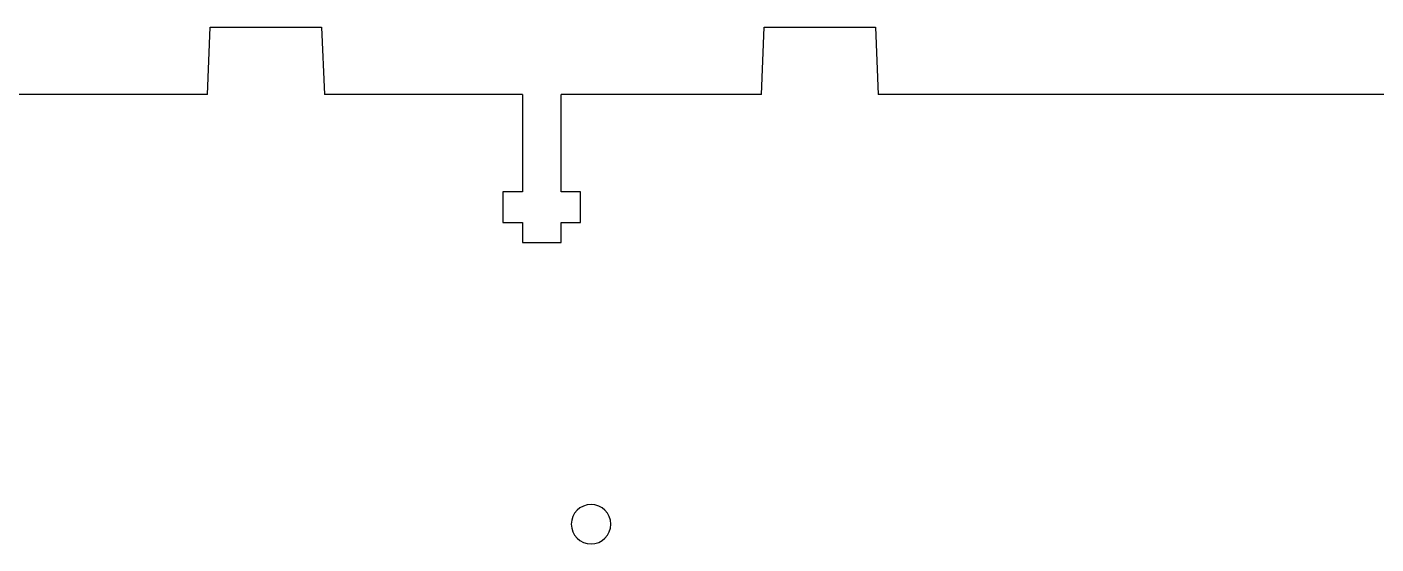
# Model space of a CAD drawing. Header units: millimetres. Extents: x 62 to 3900, y -2118 to 0.
# Drawn here: x 1000.5 to 1097.9, y -1332.4 to -1295.1 of the extents above; entities that cross this region are included whole.
import ezdxf

# ---------------------------------------------------------------- set-up
doc = ezdxf.new("R2010")
doc.units = ezdxf.units.MM
doc.layers.add('CUTS', color=1, linetype='Continuous', lineweight=25, true_color=0xff0000)

msp = doc.modelspace()

# ---------------------------------------------------------------- linework, layer by layer
at = {"layer": 'CUTS', "color": 1, "lineweight": 25, "true_color": 0xff0000}
for p, q in [((1013.527, -1300), (1013.727, -1295.128)), ((1013.727, -1295.128), (1021.765, -1295.128)), ((1021.765, -1295.128), (1021.965, -1300)), ((1053.527, -1300), (1053.727, -1295.128)), ((1053.727, -1295.128), (1061.756, -1295.128)), ((1061.756, -1295.128), (1061.956, -1300)), ((1036.267, -1300), (1036.267, -1307.017)), ((1039.067, -1307.017), (1039.067, -1300)), ((1036.267, -1307.017), (1034.866, -1307.017)), ((1034.866, -1307.017), (1034.866, -1309.217)), ((1040.467, -1307.017), (1039.067, -1307.017)), ((1040.467, -1309.217), (1040.467, -1307.017)), ((1034.866, -1309.217), (1036.267, -1309.217)), ((1036.267, -1309.217), (1036.267, -1310.661)), ((1039.067, -1310.661), (1039.067, -1309.217)), ((1039.067, -1309.217), (1040.467, -1309.217)), ((1036.267, -1310.661), (1039.067, -1310.661))]:
    msp.add_line(p, q, dxfattribs=at)
at = {"layer": 'CUTS'}
for p, q in [((1013.527, -1300), (954.885, -1300)), ((1036.267, -1300), (1021.965, -1300)), ((1053.527, -1300), (1039.067, -1300)), ((1120.867, -1300), (1061.956, -1300))]:
    msp.add_line(p, q, dxfattribs=at)
at = {"layer": 'CUTS', "color": 1, "lineweight": 25, "true_color": 0xff0000}
for points in [[(1041.223, -1329.564), (1040.436, -1329.564), (1039.798, -1330.202), (1039.798, -1330.989)], [(1042.648, -1330.989), (1042.648, -1330.202), (1042.01, -1329.564), (1041.223, -1329.564)], [(1039.798, -1330.989), (1039.798, -1331.776), (1040.436, -1332.414), (1041.223, -1332.414)], [(1041.223, -1332.414), (1042.01, -1332.414), (1042.648, -1331.776), (1042.648, -1330.989)]]:
    msp.add_open_spline(points, degree=3, dxfattribs=at)

doc.saveas('drawing.dxf')
